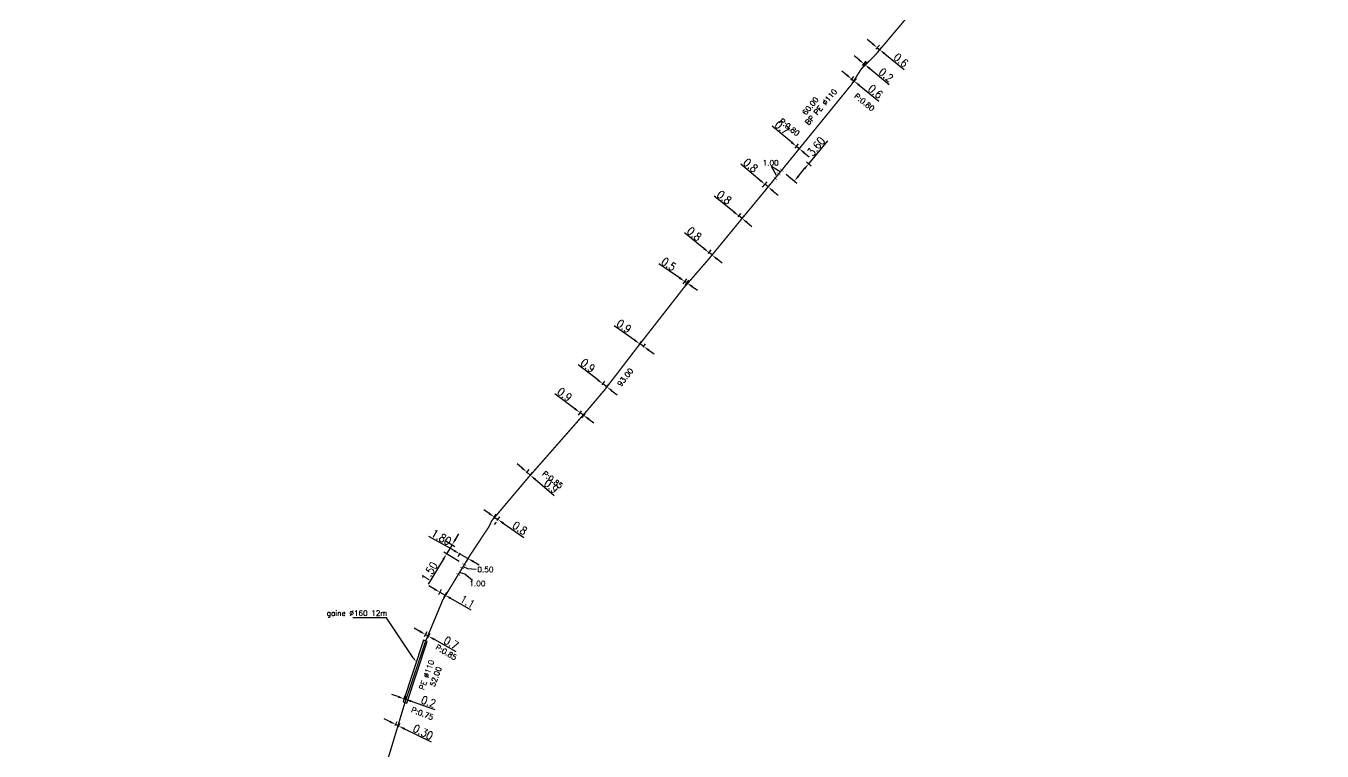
# Model space of a CAD drawing. Header units: millimetres. Extents: x 104292 to 105000, y 137000 to 138000.
# Drawn here: x 104299.8 to 104542.8, y 137128.6 to 137264.6 of the extents above; entities that cross this region are included whole.
import ezdxf
from ezdxf.enums import TextEntityAlignment as Align

# ---------------------------------------------------------------- set-up
doc = ezdxf.new("R2010")
doc.units = ezdxf.units.MM
doc.header["$MEASUREMENT"] = 0
doc.header["$PDMODE"] = 34
doc.linetypes.add('L_100_PE', pattern=[14, 10, -1.5, 1, -1.5])
doc.layers.get('DEFPOINTS').update_dxf_attribs({"linetype": 'CONTINUOUS'})
doc.layers.add('L_140', color=3, linetype='CONTINUOUS')
doc.styles.get("Standard").update_dxf_attribs({"font": 'romans.shx', "width": 0.85})
doc.dimstyles.get("Standard").update_dxf_attribs({"dimtxt": 1.5, "dimasz": 1.2, "dimexe": 0.625, "dimexo": 0.625, "dimgap": 0.25, "dimtad": 1, "dimdec": 1, "dimzin": 0, "dimdsep": 46, "dimtxsty": 'Standard', "dimcen": -0.5, "dimdle": 1, "dimadec": 0, "dimazin": 0, "dimtfac": 1, "dimtdec": 1, "dimtmove": 0, "dimatfit": 3, "dimfxl": 1, "dimtolj": 1, "dimtzin": 0, "dimarcsym": 0})

# ---------------------------------------------------------------- blocks, each defined once
blk = doc.blocks.new('*D175')
at = {"layer": 'DEFPOINTS', "color": 0, "linetype": 'Continuous'}
for p in [(104377.84, 137168.39), (104379.69, 137167.27), (104381.56, 137163.78)]:
    blk.add_point(p, dxfattribs=at)
at = {"layer": 'L_140', "color": 0, "linetype": 'Continuous', "lineweight": -2}
for p, q in [((104378.37, 137168.07), (104380.22, 137166.94)), ((104379.69, 137167.27), (104378.64, 137165.55)), ((104380.31, 137168.29), (104380.93, 137169.32)), ((104381.03, 137164.11), (104378.11, 137165.88)), ((104378.02, 137164.53), (104375.22, 137159.91))]:
    blk.add_line(p, q, dxfattribs=at)
at = {"layer": 'L_140', "color": 0, "linetype": 'Continuous'}
for points in [[(104380.14, 137168.4), (104380.48, 137168.19), (104379.69, 137167.27)], [(104377.85, 137164.63), (104378.19, 137164.42), (104378.64, 137165.55)]]:
    blk.add_solid(points, dxfattribs=at)
at = {"layer": 'L_140', "color": 0, "linetype": 'Continuous', "insert": (104375.45, 137162.22), "char_height": 1.5, "attachment_point": 5, "rotation": 58.7325}
blk.add_mtext('\\A1;1.50', dxfattribs=at)
blk = doc.blocks.new('*D164')
at = {"layer": 'DEFPOINTS', "color": 0, "linetype": 'Continuous'}
for p in [(104369.68, 137133.27), (104368.76, 137132.81), (104369.31, 137132.52)]:
    blk.add_point(p, dxfattribs=at)
at = {"layer": 'L_140', "color": 0, "linetype": 'Continuous', "lineweight": -2}
for p, q in [((104368.05, 137134.08), (104366.97, 137134.61)), ((104369.04, 137133.37), (104369.4, 137134.11)), ((104369.12, 137133.55), (104369.68, 137133.27)), ((104369.59, 137133.08), (104369.96, 137133.84)), ((104370.76, 137132.74), (104375.77, 137130.28))]:
    blk.add_line(p, q, dxfattribs=at)
at = {"layer": 'L_140', "color": 0, "linetype": 'Continuous'}
for points in [[(104368.14, 137134.26), (104367.96, 137133.9), (104369.12, 137133.55)], [(104370.85, 137132.92), (104370.67, 137132.56), (104369.68, 137133.27)]]:
    blk.add_solid(points, dxfattribs=at)
at = {"layer": 'L_140', "color": 0, "linetype": 'Continuous', "insert": (104374.24, 137132.14), "char_height": 1.5, "attachment_point": 5, "rotation": 333.7761}
blk.add_mtext('\\A1;0.30', dxfattribs=at)
blk = doc.blocks.new('*D162')
at = {"layer": 'DEFPOINTS', "color": 0, "linetype": 'Continuous'}
for p in [(104370.67, 137138.39), (104370.44, 137137.74), (104370.63, 137137.68)]:
    blk.add_point(p, dxfattribs=at)
at = {"layer": 'L_140', "color": 0, "linetype": 'Continuous', "lineweight": -2}
for p, q in [((104369.54, 137138.79), (104368.41, 137139.19)), ((104370.65, 137138.33), (104370.88, 137138.98)), ((104370.67, 137138.39), (104370.86, 137138.33)), ((104370.84, 137138.27), (104371.07, 137138.92)), ((104371.99, 137137.93), (104376.44, 137136.38))]:
    blk.add_line(p, q, dxfattribs=at)
at = {"layer": 'L_140', "color": 0, "linetype": 'Continuous'}
for points in [[(104369.6, 137138.98), (104369.47, 137138.6), (104370.67, 137138.39)], [(104372.06, 137138.12), (104371.93, 137137.74), (104370.86, 137138.33)]]:
    blk.add_solid(points, dxfattribs=at)
at = {"layer": 'L_140', "color": 0, "linetype": 'Continuous', "insert": (104375.27, 137137.84), "char_height": 1.5, "attachment_point": 5, "rotation": 340.7065}
blk.add_mtext('\\A1;0.2', dxfattribs=at)
blk = doc.blocks.new('*D161')
at = {"layer": 'DEFPOINTS', "color": 0, "linetype": 'Continuous'}
for p in [(104374.69, 137150.45), (104374.18, 137149.54), (104374.75, 137149.22)]:
    blk.add_point(p, dxfattribs=at)
at = {"layer": 'L_140', "color": 0, "linetype": 'Continuous', "lineweight": -2}
for p, q in [((104373.65, 137151.04), (104372.6, 137151.63)), ((104374.49, 137150.09), (104375, 137150.99)), ((104374.69, 137150.45), (104375.26, 137150.13)), ((104375.06, 137149.77), (104375.57, 137150.67)), ((104376.31, 137149.54), (104380.41, 137147.23))]:
    blk.add_line(p, q, dxfattribs=at)
at = {"layer": 'L_140', "color": 0, "linetype": 'Continuous'}
for points in [[(104373.75, 137151.21), (104373.55, 137150.86), (104374.69, 137150.45)], [(104376.4, 137149.71), (104376.21, 137149.37), (104375.26, 137150.13)]]:
    blk.add_solid(points, dxfattribs=at)
at = {"layer": 'L_140', "color": 0, "linetype": 'Continuous', "insert": (104379.52, 137148.88), "char_height": 1.5, "attachment_point": 5, "rotation": 330.6164}
blk.add_mtext('\\A1;0.7', dxfattribs=at)
blk = doc.blocks.new('*D160')
at = {"layer": 'DEFPOINTS', "color": 0, "linetype": 'Continuous'}
for p in [(104376.86, 137157.41), (104377.41, 137158.38), (104377.82, 137156.86)]:
    blk.add_point(p, dxfattribs=at)
at = {"layer": 'L_140', "color": 0, "linetype": 'Continuous', "lineweight": -2}
for p, q in [((104376.37, 137158.97), (104375.32, 137159.56)), ((104377.17, 137157.95), (104377.72, 137158.92)), ((104377.41, 137158.38), (104378.37, 137157.83)), ((104378.12, 137157.41), (104378.68, 137158.38)), ((104379.41, 137157.24), (104383.2, 137155.08))]:
    blk.add_line(p, q, dxfattribs=at)
at = {"layer": 'L_140', "color": 0, "linetype": 'Continuous'}
for points in [[(104376.47, 137159.14), (104376.27, 137158.8), (104377.41, 137158.38)], [(104379.51, 137157.41), (104379.31, 137157.07), (104378.37, 137157.83)]]:
    blk.add_solid(points, dxfattribs=at)
at = {"layer": 'L_140', "color": 0, "linetype": 'Continuous', "insert": (104382.56, 137156.6), "char_height": 1.5, "attachment_point": 5, "rotation": 330.3756}
blk.add_mtext('\\A1;1.1', dxfattribs=at)
blk = doc.blocks.new('*D159')
at = {"layer": 'DEFPOINTS', "color": 0, "linetype": 'Continuous'}
for p in [(104445.64, 137239.5), (104446.53, 137238.76), (104441.82, 137237.19)]:
    blk.add_point(p, dxfattribs=at)
at = {"layer": 'L_140', "color": 0, "linetype": 'Continuous', "lineweight": -2}
for p, q in [((104446.53, 137238.76), (104450.09, 137243.06)), ((104444.61, 137236.44), (104445.77, 137237.84)), ((104446.13, 137239.1), (104447.01, 137238.36)), ((104442.3, 137236.8), (104444.33, 137235.12))]:
    blk.add_line(p, q, dxfattribs=at)
at = {"layer": 'L_140', "color": 0, "linetype": 'Continuous'}
for points in [[(104445.61, 137237.96), (104445.92, 137237.71), (104446.53, 137238.76)], [(104444.46, 137236.57), (104444.77, 137236.31), (104443.85, 137235.52)]]:
    blk.add_solid(points, dxfattribs=at)
at = {"layer": 'L_140', "color": 0, "linetype": 'Continuous', "insert": (104447.93, 137242.01), "char_height": 1.5, "attachment_point": 5, "rotation": 50.3685}
blk.add_mtext('\\A1;3.60', dxfattribs=at)
blk = doc.blocks.new('*D155')
at = {"layer": 'DEFPOINTS', "color": 0, "linetype": 'Continuous'}
for p in [(104381.47, 137166.25), (104382.64, 137164.71), (104383, 137165.34)]:
    blk.add_point(p, dxfattribs=at)
at = {"layer": 'L_140', "color": 0, "linetype": 'Continuous', "lineweight": -2}
for p, q in [((104380.05, 137166.18), (104375.35, 137168.85)), ((104381.16, 137165.7), (104380.79, 137165.04)), ((104382.64, 137164.71), (104381.09, 137165.58)), ((104382.69, 137164.79), (104382.33, 137164.16)), ((104383.68, 137164.11), (104384.73, 137163.52))]:
    blk.add_line(p, q, dxfattribs=at)
at = {"layer": 'L_140', "color": 0, "linetype": 'Continuous'}
for points in [[(104380.15, 137166.35), (104379.95, 137166), (104381.09, 137165.58)], [(104383.78, 137164.29), (104383.59, 137163.94), (104382.64, 137164.71)]]:
    blk.add_solid(points, dxfattribs=at)
at = {"layer": 'L_140', "color": 0, "linetype": 'Continuous', "insert": (104377.67, 137168.68), "char_height": 1.5, "attachment_point": 5, "rotation": 330.3878}
blk.add_mtext('\\A1;1.80', dxfattribs=at)
blk = doc.blocks.new('*D154')
at = {"layer": 'DEFPOINTS', "color": 0, "linetype": 'Continuous'}
for p in [(104388.26, 137172.03), (104387.13, 137171.8), (104387.79, 137171.35)]:
    blk.add_point(p, dxfattribs=at)
at = {"layer": 'L_140', "color": 0, "linetype": 'Continuous', "lineweight": -2}
for p, q in [((104386.61, 137173.16), (104385.63, 137173.84)), ((104387.49, 137172.32), (104387.96, 137173)), ((104387.6, 137172.48), (104388.26, 137172.03)), ((104388.15, 137171.86), (104388.62, 137172.54)), ((104389.25, 137171.35), (104393.13, 137168.67))]:
    blk.add_line(p, q, dxfattribs=at)
at = {"layer": 'L_140', "color": 0, "linetype": 'Continuous'}
for points in [[(104386.73, 137173.33), (104386.5, 137173), (104387.6, 137172.48)], [(104389.36, 137171.51), (104389.14, 137171.18), (104388.26, 137172.03)]]:
    blk.add_solid(points, dxfattribs=at)
at = {"layer": 'L_140', "color": 0, "linetype": 'Continuous', "insert": (104392.39, 137170.4), "char_height": 1.5, "attachment_point": 5, "rotation": 325.4326}
blk.add_mtext('\\A1;0.8', dxfattribs=at)
blk = doc.blocks.new('*D153')
at = {"layer": 'DEFPOINTS', "color": 0, "linetype": 'Continuous'}
for p in [(104393.2, 137180.32), (104393.7, 137180.9), (104393.85, 137179.76)]:
    blk.add_point(p, dxfattribs=at)
at = {"layer": 'L_140', "color": 0, "linetype": 'Continuous', "lineweight": -2}
for p, q in [((104392.8, 137181.68), (104391.89, 137182.46)), ((104393.61, 137180.79), (104394.11, 137181.37)), ((104393.7, 137180.9), (104394.35, 137180.34)), ((104394.26, 137180.23), (104394.76, 137180.81)), ((104395.26, 137179.56), (104398.8, 137176.5))]:
    blk.add_line(p, q, dxfattribs=at)
at = {"layer": 'L_140', "color": 0, "linetype": 'Continuous'}
for points in [[(104392.93, 137181.83), (104392.66, 137181.53), (104393.7, 137180.9)], [(104395.39, 137179.71), (104395.13, 137179.41), (104394.35, 137180.34)]]:
    blk.add_solid(points, dxfattribs=at)
at = {"layer": 'L_140', "color": 0, "linetype": 'Continuous', "insert": (104398.28, 137178.27), "char_height": 1.5, "attachment_point": 5, "rotation": 319.2322}
blk.add_mtext('\\A1;0.9', dxfattribs=at)
blk = doc.blocks.new('*D152')
at = {"layer": 'DEFPOINTS', "color": 0, "linetype": 'Continuous'}
for p in [(104403.66, 137192.08), (104404.29, 137192.92), (104404.97, 137192.42)]:
    blk.add_point(p, dxfattribs=at)
at = {"layer": 'L_140', "color": 0, "linetype": 'Continuous', "lineweight": -2}
for p, q in [((104402.7, 137192.8), (104398.95, 137195.6)), ((104403.91, 137192.42), (104403.29, 137191.58)), ((104404.34, 137191.57), (104403.66, 137192.08)), ((104404.6, 137191.91), (104403.97, 137191.07)), ((104405.3, 137190.86), (104406.27, 137190.14))]:
    blk.add_line(p, q, dxfattribs=at)
at = {"layer": 'L_140', "color": 0, "linetype": 'Continuous'}
for points in [[(104402.82, 137192.96), (104402.58, 137192.64), (104403.66, 137192.08)], [(104405.42, 137191.02), (104405.18, 137190.7), (104404.34, 137191.57)]]:
    blk.add_solid(points, dxfattribs=at)
at = {"layer": 'L_140', "color": 0, "linetype": 'Continuous', "insert": (104400.79, 137195.47), "char_height": 1.5, "attachment_point": 5, "rotation": 323.2959}
blk.add_mtext('\\A1;0.9', dxfattribs=at)
blk = doc.blocks.new('*D151')
at = {"layer": 'DEFPOINTS', "color": 0, "linetype": 'Continuous'}
for p in [(104407.44, 137196.78), (104407.96, 137197.45), (104408.18, 137196.21)]:
    blk.add_point(p, dxfattribs=at)
at = {"layer": 'L_140', "color": 0, "linetype": 'Continuous', "lineweight": -2}
for p, q in [((104407.01, 137198.19), (104403.3, 137201.04)), ((104407.82, 137197.27), (104408.34, 137197.95)), ((104408.7, 137196.89), (104407.96, 137197.45)), ((104408.56, 137196.7), (104409.08, 137197.38)), ((104409.65, 137196.15), (104410.6, 137195.42))]:
    blk.add_line(p, q, dxfattribs=at)
at = {"layer": 'L_140', "color": 0, "linetype": 'Continuous'}
for points in [[(104407.13, 137198.35), (104406.89, 137198.03), (104407.96, 137197.45)], [(104409.77, 137196.31), (104409.53, 137196), (104408.7, 137196.89)]]:
    blk.add_solid(points, dxfattribs=at)
at = {"layer": 'L_140', "color": 0, "linetype": 'Continuous', "insert": (104405.15, 137200.89), "char_height": 1.5, "attachment_point": 5, "rotation": 322.383}
blk.add_mtext('\\A1;0.9', dxfattribs=at)
blk = doc.blocks.new('*D150')
at = {"layer": 'DEFPOINTS', "color": 0, "linetype": 'Continuous'}
for p in [(104414.41, 137204.33), (104415.14, 137203.81), (104415.6, 137204.46)]:
    blk.add_point(p, dxfattribs=at)
at = {"layer": 'L_140', "color": 0, "linetype": 'Continuous', "lineweight": -2}
for p, q in [((104413.89, 137205.67), (104410.06, 137208.37)), ((104414.77, 137204.84), (104415.23, 137205.49)), ((104415.6, 137204.46), (104414.87, 137204.98)), ((104415.5, 137204.32), (104415.96, 137204.97)), ((104416.58, 137203.77), (104417.56, 137203.08))]:
    blk.add_line(p, q, dxfattribs=at)
at = {"layer": 'L_140', "color": 0, "linetype": 'Continuous'}
for points in [[(104414, 137205.83), (104413.77, 137205.51), (104414.87, 137204.98)], [(104416.7, 137203.93), (104416.47, 137203.61), (104415.6, 137204.46)]]:
    blk.add_solid(points, dxfattribs=at)
at = {"layer": 'L_140', "color": 0, "linetype": 'Continuous', "insert": (104411.91, 137208.29), "char_height": 1.5, "attachment_point": 5, "rotation": 324.8175}
blk.add_mtext('\\A1;0.9', dxfattribs=at)
blk = doc.blocks.new('*D149')
at = {"layer": 'DEFPOINTS', "color": 0, "linetype": 'Continuous'}
for p in [(104423.31, 137216.67), (104422.64, 137215.68), (104423.05, 137215.4)]:
    blk.add_point(p, dxfattribs=at)
at = {"layer": 'L_140', "color": 0, "linetype": 'Continuous', "lineweight": -2}
for p, q in [((104422.31, 137217.34), (104418.42, 137219.98)), ((104422.99, 137216.2), (104423.66, 137217.18)), ((104423.72, 137216.38), (104423.31, 137216.67)), ((104423.4, 137215.92), (104424.07, 137216.9)), ((104424.71, 137215.71), (104425.71, 137215.04))]:
    blk.add_line(p, q, dxfattribs=at)
at = {"layer": 'L_140', "color": 0, "linetype": 'Continuous'}
for points in [[(104422.43, 137217.5), (104422.2, 137217.17), (104423.31, 137216.67)], [(104424.83, 137215.88), (104424.6, 137215.55), (104423.72, 137216.38)]]:
    blk.add_solid(points, dxfattribs=at)
at = {"layer": 'L_140', "color": 0, "linetype": 'Continuous', "insert": (104420.29, 137219.92), "char_height": 1.5, "attachment_point": 5, "rotation": 325.8298}
blk.add_mtext('\\A1;0.5', dxfattribs=at)
blk = doc.blocks.new('*D148')
at = {"layer": 'DEFPOINTS', "color": 0, "linetype": 'Continuous'}
for p in [(104427.3, 137221.45), (104427.83, 137222.11), (104427.88, 137220.98)]:
    blk.add_point(p, dxfattribs=at)
at = {"layer": 'L_140', "color": 0, "linetype": 'Continuous', "lineweight": -2}
for p, q in [((104426.89, 137222.86), (104423.22, 137225.8)), ((104427.69, 137221.93), (104428.22, 137222.6)), ((104428.41, 137221.64), (104427.83, 137222.11)), ((104428.28, 137221.47), (104428.8, 137222.13)), ((104429.35, 137220.89), (104430.29, 137220.14))]:
    blk.add_line(p, q, dxfattribs=at)
at = {"layer": 'L_140', "color": 0, "linetype": 'Continuous'}
for points in [[(104427.02, 137223.01), (104426.77, 137222.7), (104427.83, 137222.11)], [(104429.48, 137221.04), (104429.22, 137220.73), (104428.41, 137221.64)]]:
    blk.add_solid(points, dxfattribs=at)
at = {"layer": 'L_140', "color": 0, "linetype": 'Continuous', "insert": (104425.08, 137225.59), "char_height": 1.5, "attachment_point": 5, "rotation": 321.2785}
blk.add_mtext('\\A1;0.8', dxfattribs=at)
blk = doc.blocks.new('*D147')
at = {"layer": 'DEFPOINTS', "color": 0, "linetype": 'Continuous'}
for p in [(104432.91, 137228.29), (104433.45, 137228.96), (104433.49, 137227.82)]:
    blk.add_point(p, dxfattribs=at)
at = {"layer": 'L_140', "color": 0, "linetype": 'Continuous', "lineweight": -2}
for p, q in [((104432.51, 137229.71), (104428.84, 137232.66)), ((104433.3, 137228.78), (104433.84, 137229.45)), ((104434.03, 137228.49), (104433.45, 137228.96)), ((104433.88, 137228.31), (104434.42, 137228.98)), ((104434.97, 137227.74), (104435.9, 137226.99))]:
    blk.add_line(p, q, dxfattribs=at)
at = {"layer": 'L_140', "color": 0, "linetype": 'Continuous'}
for points in [[(104432.63, 137229.87), (104432.38, 137229.55), (104433.45, 137228.96)], [(104435.09, 137227.9), (104434.84, 137227.58), (104434.03, 137228.49)]]:
    blk.add_solid(points, dxfattribs=at)
at = {"layer": 'L_140', "color": 0, "linetype": 'Continuous', "insert": (104430.7, 137232.44), "char_height": 1.5, "attachment_point": 5, "rotation": 321.2785}
blk.add_mtext('\\A1;0.8', dxfattribs=at)
blk = doc.blocks.new('*D146')
at = {"layer": 'DEFPOINTS', "color": 0, "linetype": 'Continuous'}
for p in [(104437.49, 137233.91), (104438.1, 137233.4), (104438.32, 137234.91)]:
    blk.add_point(p, dxfattribs=at)
at = {"layer": 'L_140', "color": 0, "linetype": 'Continuous', "lineweight": -2}
for p, q in [((104437.4, 137235.68), (104433.78, 137238.69)), ((104437.89, 137234.39), (104438.72, 137235.39)), ((104438.94, 137234.4), (104438.32, 137234.91)), ((104438.5, 137233.88), (104439.33, 137234.88)), ((104439.86, 137233.63), (104440.78, 137232.87))]:
    blk.add_line(p, q, dxfattribs=at)
at = {"layer": 'L_140', "color": 0, "linetype": 'Continuous'}
for points in [[(104437.53, 137235.83), (104437.27, 137235.53), (104438.32, 137234.91)], [(104439.99, 137233.79), (104439.73, 137233.48), (104438.94, 137234.4)]]:
    blk.add_solid(points, dxfattribs=at)
at = {"layer": 'L_140', "color": 0, "linetype": 'Continuous', "insert": (104435.64, 137238.45), "char_height": 1.5, "attachment_point": 5, "rotation": 320.2448}
blk.add_mtext('\\A1;0.8', dxfattribs=at)
blk = doc.blocks.new('*D145')
at = {"layer": 'DEFPOINTS', "color": 0, "linetype": 'Continuous'}
for p in [(104443.57, 137241.22), (104444.11, 137240.78), (104444.23, 137242.02)]:
    blk.add_point(p, dxfattribs=at)
at = {"layer": 'L_140', "color": 0, "linetype": 'Continuous', "lineweight": -2}
for p, q in [((104443.31, 137242.79), (104439.69, 137245.8)), ((104443.97, 137241.7), (104444.63, 137242.5)), ((104444.77, 137241.57), (104444.23, 137242.02)), ((104444.51, 137241.26), (104445.17, 137242.05)), ((104445.69, 137240.8), (104446.61, 137240.04))]:
    blk.add_line(p, q, dxfattribs=at)
at = {"layer": 'L_140', "color": 0, "linetype": 'Continuous'}
for points in [[(104443.44, 137242.94), (104443.18, 137242.63), (104444.23, 137242.02)], [(104445.82, 137240.96), (104445.56, 137240.65), (104444.77, 137241.57)]]:
    blk.add_solid(points, dxfattribs=at)
at = {"layer": 'L_140', "color": 0, "linetype": 'Continuous', "insert": (104441.55, 137245.55), "char_height": 1.5, "attachment_point": 5, "rotation": 320.2448}
blk.add_mtext('\\A1;0.7', dxfattribs=at)
blk = doc.blocks.new('*D144')
at = {"layer": 'DEFPOINTS', "color": 0, "linetype": 'Continuous'}
for p in [(104454.61, 137254.63), (104454.04, 137253.93), (104454.5, 137253.55)]:
    blk.add_point(p, dxfattribs=at)
at = {"layer": 'L_140', "color": 0, "linetype": 'Continuous', "lineweight": -2}
for p, q in [((104453.68, 137255.39), (104452.75, 137256.15)), ((104454.43, 137254.41), (104455, 137255.11)), ((104454.61, 137254.63), (104455.07, 137254.25)), ((104454.9, 137254.03), (104455.47, 137254.73)), ((104456, 137253.49), (104459.65, 137250.52))]:
    blk.add_line(p, q, dxfattribs=at)
at = {"layer": 'L_140', "color": 0, "linetype": 'Continuous'}
for points in [[(104453.8, 137255.54), (104453.55, 137255.23), (104454.61, 137254.63)], [(104456.13, 137253.65), (104455.88, 137253.34), (104455.07, 137254.25)]]:
    blk.add_solid(points, dxfattribs=at)
at = {"layer": 'L_140', "color": 0, "linetype": 'Continuous', "insert": (104459.05, 137252.29), "char_height": 1.5, "attachment_point": 5, "rotation": 320.8071}
blk.add_mtext('\\A1;0.6', dxfattribs=at)
blk = doc.blocks.new('*D143')
at = {"layer": 'DEFPOINTS', "color": 0, "linetype": 'Continuous'}
for p in [(104456.9, 137257.49), (104456.24, 137256.68), (104456.4, 137256.55)]:
    blk.add_point(p, dxfattribs=at)
at = {"layer": 'L_140', "color": 0, "linetype": 'Continuous', "lineweight": -2}
for p, q in [((104455.97, 137258.25), (104455.04, 137259.01)), ((104456.64, 137257.16), (104457.3, 137257.97)), ((104456.79, 137257.04), (104457.45, 137257.85)), ((104456.9, 137257.49), (104457.06, 137257.36)), ((104457.98, 137256.6), (104461.63, 137253.62))]:
    blk.add_line(p, q, dxfattribs=at)
at = {"layer": 'L_140', "color": 0, "linetype": 'Continuous'}
for points in [[(104456.1, 137258.4), (104455.85, 137258.09), (104456.9, 137257.49)], [(104458.11, 137256.76), (104457.86, 137256.45), (104457.06, 137257.36)]]:
    blk.add_solid(points, dxfattribs=at)
at = {"layer": 'L_140', "color": 0, "linetype": 'Continuous', "insert": (104461.04, 137255.4), "char_height": 1.5, "attachment_point": 5, "rotation": 320.7241}
blk.add_mtext('\\A1;0.2', dxfattribs=at)
blk = doc.blocks.new('*D142')
at = {"layer": 'DEFPOINTS', "color": 0, "linetype": 'Continuous'}
for p in [(104458.75, 137259.76), (104459.38, 137260.53), (104459.21, 137259.38)]:
    blk.add_point(p, dxfattribs=at)
at = {"layer": 'L_140', "color": 0, "linetype": 'Continuous', "lineweight": -2}
for p, q in [((104458.45, 137261.29), (104457.52, 137262.05)), ((104459.14, 137260.24), (104459.78, 137261.02)), ((104459.38, 137260.53), (104459.85, 137260.15)), ((104459.61, 137259.86), (104460.24, 137260.64)), ((104460.78, 137259.39), (104464.42, 137256.41))]:
    blk.add_line(p, q, dxfattribs=at)
at = {"layer": 'L_140', "color": 0, "linetype": 'Continuous'}
for points in [[(104458.58, 137261.45), (104458.33, 137261.14), (104459.38, 137260.53)], [(104460.9, 137259.55), (104460.65, 137259.24), (104459.85, 137260.15)]]:
    blk.add_solid(points, dxfattribs=at)
at = {"layer": 'L_140', "color": 0, "linetype": 'Continuous', "insert": (104463.83, 137258.19), "char_height": 1.5, "attachment_point": 5, "rotation": 320.7241}
blk.add_mtext('\\A1;0.6', dxfattribs=at)

msp = doc.modelspace()

# ---------------------------------------------------------------- linework, layer by layer
at = {"layer": 'L_140', "color": 7, "linetype": 'Continuous'}
for p, q in [((104440.51, 137236.56), (104439.54, 137238.24)), ((104441.19, 137237.27), (104439.58, 137238.24)), ((104387.64, 137171.11), (104387.99, 137171.55)), ((104381.74, 137163.23), (104382.6, 137162.85)), ((104382.6, 137162.85), (104384.22, 137162.72)), ((104381.18, 137162.1), (104382.09, 137161.83)), ((104382.09, 137161.83), (104383.53, 137160.66))]:
    msp.add_line(p, q, dxfattribs=at)
at = {"layer": 'L_140', "color": 6, "linetype": 'Continuous'}
for p, q in [((104367.39, 137153.57), (104361.07, 137153.57)), ((104372.41, 137146.06), (104367.39, 137153.57))]:
    msp.add_line(p, q, dxfattribs=at)
at = {"layer": 'L_140', "linetype": 'L_100_PE', "const_width": 0.25, "flags": 128}
msp.add_lwpolyline([(104542.64, 137359.24), (104541.82, 137358.62), (104541.21, 137357.21), (104540.44, 137356.7), (104534.42, 137352.28), (104532.64, 137348.41), (104531.16, 137346.26), (104527.87, 137342.27), (104526.59, 137340.63), (104518.77, 137331.07), (104509.71, 137319.84), (104501.44, 137309.76), (104499.94, 137307.93), (104498.1, 137305.45), (104497.82, 137305.04), (104497.07, 137304.57), (104496.95, 137304.48), (104495.41, 137302.41), (104489.09, 137294.41), (104488.37, 137293.49), (104483, 137286.96), (104481.35, 137285.08), (104479.46, 137282.95), (104478.73, 137282.12), (104471.84, 137274.05), (104465.78, 137267.18), (104459.21, 137259.38), (104459.09, 137259.23), (104456.4, 137256.55), (104454.5, 137253.55), (104444.11, 137240.78), (104441.18, 137237.18), (104438.1, 137233.4), (104433.49, 137227.82), (104427.88, 137220.98), (104423.05, 137215.4), (104414.41, 137204.33), (104408.18, 137196.21), (104404.97, 137192.42), (104393.85, 137179.76), (104387.13, 137171.8), (104386.53, 137170.57), (104383.08, 137165.36), (104381.27, 137162.39), (104377.93, 137156.91), (104374.76, 137149.3), (104370.81, 137137.56), (104366.97, 137124.8), (104363.39, 137117.24), (104362.91, 137114.33, -0.017971), (104362.65, 137113, -0.03772), (104361.79, 137110.28), (104358.32, 137101.17), (104356.15, 137096.68), (104350.83, 137088.57), (104348.28, 137085.25), (104343.47, 137078.41), (104336.2, 137068.15), (104328.35, 137056.96), (104326.54, 137054.34), (104324.56, 137050.73), (104320.67, 137043.23), (104319.27, 137040.54), (104317.42, 137036.58), (104314.88, 137031.41), (104314.48, 137030.69), (104310.57, 137023.59), (104306.15, 137015.27), (104304.71, 137013.01), (104304.2, 137012.04), (104304.13, 137011.81), (104302.35, 137008.63), (104299.92, 137003.43)], format="xyb", dxfattribs=at)
at = {"layer": 'L_140', "color": 7, "linetype": 'Continuous', "const_width": 0.1, "flags": 128}
for points in [[(104441.78, 137237.34), (104441.16, 137237.82)], [(104440.58, 137235.79), (104439.97, 137236.27)], [(104441.2, 137236.61), (104440.58, 137237.09)], [(104381.88, 137162.75), (104381.19, 137163.11)], [(104382.31, 137163.41), (104381.62, 137163.77)], [(104381.19, 137161.53), (104380.5, 137161.88)]]:
    msp.add_lwpolyline(points, dxfattribs=at)
at = {"layer": 'L_140', "color": 6, "linetype": 'Continuous', "flags": 128}
msp.add_lwpolyline([(104374.31, 137149.38), (104370.51, 137137.81), (104371.22, 137137.58), (104375.02, 137149.14)], close=True, dxfattribs=at)
at = {"layer": 'L_140', "color": 6, "linetype": 'Continuous'}
msp.add_solid([(104372.55, 137146.15), (104372.27, 137145.97), (104372.97, 137145.23)], dxfattribs=at)

# ---------------------------------------------------------------- texts
at = {"layer": 'L_140', "linetype": 'Continuous'}
for s, rotation, p in [('BP PE %%C110', 49.636, (104448.85, 137249.4)), ('60.00', 50.7007, (104446.85, 137249.59)), ('P:0.80', 320.8659, (104457, 137250.29)), ('P:0.80', 321.7258, (104442.94, 137245.61)), ('93.00', 51.7969, (104412.14, 137198.7)), ('P:0.85', 321.921, (104398.54, 137179.48)), ('P:0.85', 329.509, (104378.58, 137147.1)), ('PE %%C110', 70.685, (104374.91, 137142.87)), ('52.00', 69.6702, (104376.61, 137142.55)), ('P:0.75', 338.9691, (104374.11, 137135.62))]:
    msp.add_text(s, height=1, rotation=rotation, dxfattribs=at).set_placement(p, align=Align.MIDDLE)
for s, p in [('1.00', (104439.39, 137238.92)), ('0.50', (104385.93, 137162.63)), ('1.00', (104384.42, 137160.01))]:
    msp.add_text(s, height=1, dxfattribs=at).set_placement(p, align=Align.MIDDLE)
at = {"layer": 'L_140', "color": 6, "linetype": 'Continuous'}
msp.add_text('gaine %%C160 12m', height=1, dxfattribs=at).set_placement((104361.85, 137154.31), align=Align.MIDDLE)

# ---------------------------------------------------------------- dimensions: what is measured, and where the dimension line sits
at = {"layer": 'L_140', "linetype": 'Continuous'}
for base, p1, p2, angle, picture, middle in [((104459.38, 137260.53), (104459.21, 137259.38), (104458.75, 137259.76), 140.7241, '*D142', (104463.19, 137257.42)), ((104456.9, 137257.49), (104456.4, 137256.55), (104456.24, 137256.68), 140.7241, '*D143', (104460.4, 137254.62)), ((104454.61, 137254.63), (104454.5, 137253.55), (104454.04, 137253.93), 140.8071, '*D144', (104458.42, 137251.52)), ((104444.23, 137242.02), (104444.11, 137240.78), (104443.57, 137241.22), 140.2448, '*D145', (104440.91, 137244.79)), ((104438.32, 137234.91), (104438.1, 137233.4), (104437.49, 137233.91), 140.2448, '*D146', (104435, 137237.68)), ((104433.45, 137228.96), (104433.49, 137227.82), (104432.91, 137228.29), 141.2785, '*D147', (104430.07, 137231.66)), ((104427.83, 137222.11), (104427.88, 137220.98), (104427.3, 137221.45), 141.2785, '*D148', (104424.46, 137224.81)), ((104423.31, 137216.67), (104423.05, 137215.4), (104422.64, 137215.68), 145.8298, '*D149', (104419.73, 137219.09)), ((104415.6, 137204.46), (104414.41, 137204.33), (104415.14, 137203.81), 324.8175, '*D150', (104411.33, 137207.47)), ((104407.96, 137197.45), (104408.18, 137196.21), (104407.44, 137196.78), 142.383, '*D151', (104404.54, 137200.09)), ((104403.66, 137192.08), (104404.97, 137192.42), (104404.29, 137192.92), 143.2959, '*D152', (104400.19, 137194.67)), ((104393.7044, 137180.89567), (104393.84779, 137179.76028), (104393.20404, 137180.31533), 139.23222, '*D153', (104397.62285, 137177.5172)), ((104388.26, 137172.03), (104387.13, 137171.8), (104387.79, 137171.35), 325.4326, '*D154', (104391.82, 137169.57)), ((104377.41, 137158.38), (104377.82, 137156.86), (104376.86, 137157.41), 150.3756, '*D160', (104382.06, 137155.73)), ((104374.69, 137150.45), (104374.75, 137149.22), (104374.18, 137149.54), 150.6164, '*D161', (104379.03, 137148.01)), ((104370.67, 137138.39), (104370.63, 137137.68), (104370.44, 137137.74), 160.7065, '*D162', (104374.94, 137136.9))]:
    dim = msp.add_linear_dim(base=base, p1=p1, p2=p2, angle=angle, dimstyle='Standard', dxfattribs=at)
    dim.commit()
    dim.dimension.update_dxf_attribs({"geometry": picture, "text_midpoint": middle, "dimtype": 161})
dim = msp.add_linear_dim(base=(104446.53, 137238.76), p1=(104441.82, 137237.19), p2=(104445.64, 137239.5), angle=50.3685, text='3.60', dimstyle='Standard', dxfattribs=at)
dim.commit()
dim.dimension.update_dxf_attribs({"geometry": '*D159', "text_midpoint": (104447.93, 137242.01)})
for base, p1, p2, angle, text, picture, middle in [((104382.64, 137164.71), (104381.47, 137166.25), (104383, 137165.34), 330.3878, '1.80', '*D155', (104377.18, 137167.81)), ((104379.69, 137167.27), (104381.56, 137163.78), (104377.84, 137168.39), 58.7325, '1.50', '*D175', (104376.31, 137161.71)), ((104369.68, 137133.27), (104368.76, 137132.81), (104369.31, 137132.52), 333.7761, '0.30', '*D164', (104373.8, 137131.24))]:
    dim = msp.add_linear_dim(base=base, p1=p1, p2=p2, angle=angle, text=text, dimstyle='Standard', dxfattribs=at)
    dim.commit()
    dim.dimension.update_dxf_attribs({"geometry": picture, "text_midpoint": middle, "dimtype": 160})

doc.saveas('drawing.dxf')
